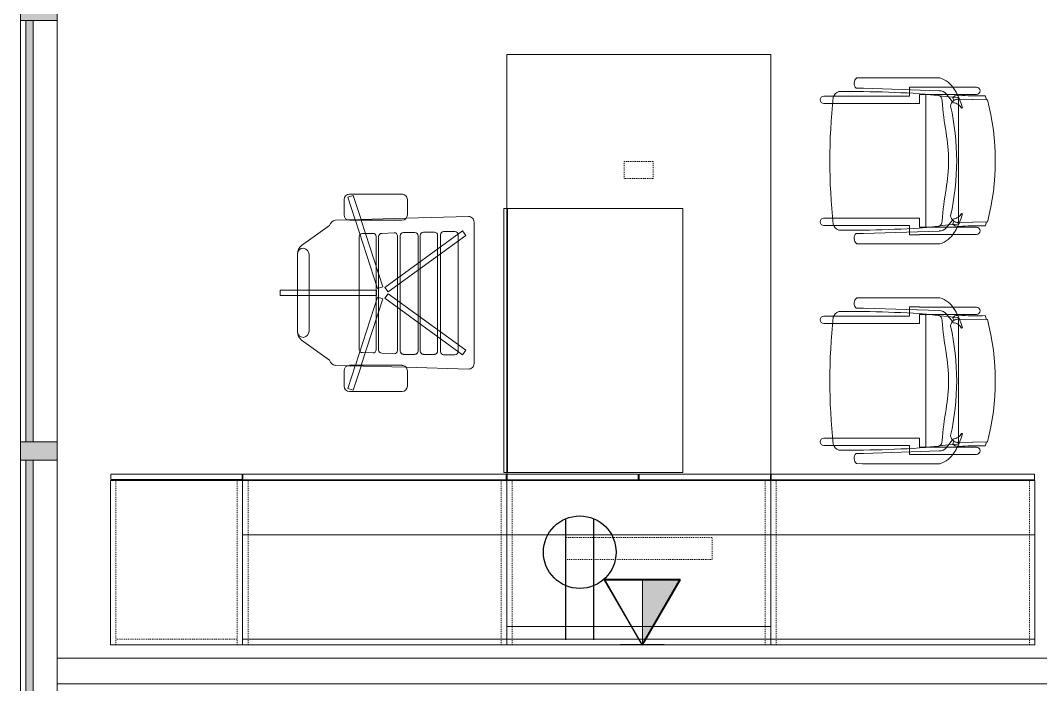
# Model space of a CAD drawing. Header units: inches. Extents: x 1180 to 3050, y -149 to 1363.
# Drawn here: x 1180.4 to 1319.5, y 962.9 to 1053.5 of the extents above; entities that cross this region are included whole.
import ezdxf

# ---------------------------------------------------------------- set-up
doc = ezdxf.new("R2010")
doc.units = ezdxf.units.IN
doc.header["$MEASUREMENT"] = 0
doc.linetypes.add('Dash', pattern=[0.25, 0.125, -0.125])
for name, color, linetype, lineweight in [('A-ANNO-NOTE', 131, 'Continuous', 30), ('A-GLAZ-CURT', 52, 'Continuous', 13), ('A-GLAZ-CWMG', 51, 'Continuous', 13), ('I-FURN', 30, 'Continuous', 9), ('I-FURN-PNLS', 30, 'Dash', 9), ('I-WALL', 2, 'Continuous', 13)]:
    doc.layers.add(name, color=color, linetype=linetype, lineweight=lineweight)

# ---------------------------------------------------------------- blocks, each defined once
blk = doc.blocks.new('System Panel - Glazed-6522019-FIRST FLOOR POWER _ SIGNAL')
at = {"layer": 'A-GLAZ-CURT', "lineweight": 9}
blk.add_hatch(color=7, dxfattribs=at).paths.add_polyline_path([(-28.75, 1.75), (-28.75, 0.75), (28.75, 0.75), (28.75, 1.75), (4.96, 1.75)], flags=0)
at = {"layer": 'A-GLAZ-CURT', "color": 8, "lineweight": 20}
for p, q in [((28.75, 1.75), (-28.75, 1.75)), ((-28.75, 1.75), (-28.75, 0.75)), ((28.75, 0.75), (28.75, 1.75)), ((-28.75, 0.75), (28.75, 0.75))]:
    blk.add_line(p, q, dxfattribs=at)
blk = doc.blocks.new('Rectangular Mullion - 2_5_ x 5_ rectangular-6520307-FIRST FLOOR POWER _ SIGNAL')
at = {"layer": 'A-GLAZ-CWMG', "lineweight": 9}
blk.add_hatch(color=7, dxfattribs=at).paths.add_polyline_path([(1.25, -2.5), (-1.25, -2.5), (-1.25, 2.5), (1.25, 2.5), (1.25, -1.75)], flags=0)
at = {"layer": 'A-GLAZ-CWMG', "color": 8, "lineweight": 20}
for p, q in [((-1.25, 2.5), (1.25, 2.5)), ((-1.25, -2.5), (-1.25, 2.5)), ((1.25, 2.5), (1.25, -2.5)), ((1.25, -2.5), (-1.25, -2.5))]:
    blk.add_line(p, q, dxfattribs=at)
blk = doc.blocks.new('Rectangular Mullion - 2_5_ x 5_ rectangular-V4-FIRST FLOOR POWER _ SIGNAL')
at = {"layer": 'A-GLAZ-CWMG', "lineweight": 9}
for p, q in [((1814.67, -144.25), (1872.17, -144.25)), ((1814.67, -149.25), (1872.17, -149.25))]:
    blk.add_line(p, q, dxfattribs=at)
blk = doc.blocks.new('Rectangular Mullion - 2_5_ x 5_ rectangular-V7-FIRST FLOOR POWER _ SIGNAL')
at = {"layer": 'A-GLAZ-CWMG', "lineweight": 9}
for p, q in [((1180.4, 993.5), (1180.4, 936)), ((1185.4, 993.5), (1185.4, 966.5)), ((1185.4, 963), (1185.4, 936))]:
    blk.add_line(p, q, dxfattribs=at)
blk = doc.blocks.new('F - EXECUTIVE DESK 2 - F - EXECUTIVE DESK 2-V90-FIRST FLOOR POWER _ SIGNAL')
at = {"layer": 'I-FURN'}
for p, q in [((47.63, 66.85), (47.63, 64.52)), ((48.38, 66.85), (47.63, 66.85)), ((48.38, 64.52), (48.38, 66.85)), ((41.56, 63.98), (38.81, 60.13)), ((53.31, 64.52), (42.69, 64.52)), ((53.27, 64.52), (42.73, 64.52)), ((47.63, 64.52), (47.63, 53.75)), ((48.38, 53.75), (48.38, 64.52)), ((57.19, 60.13), (54.44, 63.98)), ((42.87, 62.9), (53.13, 62.9)), ((38.11, 59.31), (38.06, 57.65)), ((57.94, 57.65), (57.89, 59.31)), ((34.54, 57.42), (34.54, 50.28)), ((34.95, 57.64), (34.71, 56.92)), ((38.04, 56.63), (34.95, 57.64)), ((37.36, 58.17), (35.28, 58.17)), ((38.06, 57.42), (37.84, 49.74)), ((38.06, 57.65), (38.06, 57.47)), ((38.11, 50.28), (38.11, 57.42)), ((57.9, 50.28), (57.9, 57.42)), ((57.94, 57.47), (57.94, 57.65)), ((58.16, 49.74), (57.94, 57.42)), ((61.06, 57.64), (57.96, 56.63)), ((58.64, 58.17), (60.72, 58.17)), ((61.29, 56.92), (61.06, 57.64)), ((61.47, 57.42), (61.47, 50.28)), ((34.71, 56.92), (38.01, 55.85)), ((38.01, 55.85), (38.11, 55.82)), ((38.11, 56.61), (38.04, 56.63)), ((38.11, 55.82), (47.17, 52.87)), ((47.41, 53.59), (38.15, 56.6)), ((39.8, 54.24), (39.84, 55.66)), ((39.8, 54.24), (39.84, 55.66)), ((40.28, 56.09), (55.63, 56.09)), ((40.28, 56.09), (55.63, 56.09)), ((57.85, 56.6), (48.6, 53.59)), ((48.83, 52.87), (57.9, 55.82)), ((56.07, 55.66), (56.11, 54.24)), ((56.11, 54.24), (56.07, 55.66)), ((57.96, 56.63), (57.9, 56.61)), ((57.9, 55.82), (57.99, 55.85)), ((57.99, 55.85), (61.29, 56.92)), ((39.76, 53.03), (39.68, 51.34)), ((39.68, 51.34), (39.76, 53.03)), ((55.67, 53.45), (40.2, 53.45)), ((55.67, 53.45), (40.2, 53.45)), ((55.67, 53.79), (40.24, 53.79)), ((40.24, 53.79), (55.67, 53.79)), ((47.17, 52.87), (47.41, 53.59)), ((47.63, 53.75), (48.38, 53.75)), ((48.6, 53.59), (48.83, 52.87)), ((56.19, 51.34), (56.11, 53.03)), ((56.19, 51.34), (56.11, 53.03)), ((47.26, 52.62), (39.56, 42.02)), ((40.16, 41.57), (47.86, 52.17)), ((47.86, 52.17), (47.26, 52.62)), ((48.74, 52.62), (48.14, 52.17)), ((48.14, 52.17), (55.84, 41.57)), ((56.44, 42.02), (48.74, 52.62)), ((39.61, 50.08), (39.61, 48.51)), ((39.61, 50.08), (39.61, 48.51)), ((55.78, 50.52), (40.06, 50.52)), ((55.78, 50.52), (40.06, 50.52)), ((40.12, 50.88), (55.75, 50.88)), ((40.12, 50.88), (55.75, 50.88)), ((56.22, 48.51), (56.22, 50.08)), ((56.22, 48.51), (56.22, 50.08)), ((35.28, 49.53), (37.36, 49.53)), ((37.84, 49.71), (37.6, 41.21)), ((58.4, 41.21), (58.16, 49.71)), ((60.72, 49.53), (58.64, 49.53)), ((39.61, 47.35), (39.61, 45.85)), ((39.61, 47.35), (39.61, 45.85)), ((40.06, 48.07), (55.78, 48.07)), ((40.06, 48.07), (55.78, 48.07)), ((55.82, 47.79), (40.06, 47.79)), ((55.82, 47.79), (40.06, 47.79)), ((56.26, 45.85), (56.26, 47.35)), ((56.26, 45.85), (56.26, 47.35)), ((39.55, 43.05), (39.55, 44.59)), ((39.55, 43.05), (39.55, 44.59)), ((39.99, 45.03), (55.9, 45.03)), ((39.99, 45.03), (55.9, 45.03)), ((40.06, 45.41), (55.82, 45.41)), ((40.06, 45.41), (55.82, 45.41)), ((56.35, 44.59), (56.35, 43.05)), ((56.35, 44.59), (56.35, 43.05)), ((39.56, 42.02), (40.16, 41.57)), ((55.91, 42.61), (39.99, 42.61)), ((55.91, 42.61), (39.99, 42.61)), ((55.84, 41.57), (56.44, 42.02)), ((38.35, 40.44), (57.65, 40.44)), ((59.5, 36.37), (23.5, 36.37)), ((23.5, 36), (23.5, 36.37)), ((23.5, 36.37), (23.5, 36.17)), ((23.5, 36), (23.5, 36.18)), ((23.5, 36.18), (23.5, 36.13)), ((59.5, 36.17), (59.5, 36.37)), ((59.5, 36.37), (59.5, 36)), ((59.5, 36.13), (59.5, 36.18)), ((59.5, 36.18), (59.5, 36.17)), ((59.5, 36.17), (59.5, 36.1)), ((23.5, 36.1), (23.5, 36)), ((23.5, 36.08), (23.5, 36.02)), ((23.5, 36), (23.5, 35.87)), ((23.5, 35.87), (23.5, 36)), ((23.5, 35.93), (23.5, 35.99)), ((23.5, 35.99), (23.5, 35.87)), ((23.5, 35.87), (23.5, 35.93)), ((23.5, 12), (23.5, 35.87)), ((23.5, 35.87), (59.5, 35.87)), ((23.5, 35.87), (59.5, 35.87)), ((23.5, 35.86), (23.5, 12)), ((59.5, 36), (59.5, 36.1)), ((59.5, 36.1), (59.5, 36)), ((59.5, 36.02), (59.5, 36.08)), ((59.5, 36), (59.5, 35.87)), ((59.5, 35.94), (59.5, 36)), ((59.5, 35.87), (59.5, 35.99)), ((59.5, 35.99), (59.5, 35.93)), ((59.5, 35.87), (59.5, 35.94)), ((59.5, 35.93), (59.5, 35.87)), ((59.5, 35.87), (59.5, 12)), ((59.5, 12), (59.5, 35.86)), ((59.5, 12), (23.5, 12)), ((59.5, 12), (23.5, 12))]:
    blk.add_line(p, q, dxfattribs=at)
for centre, radius, start, end in [((42.72, 63.02), 1.5, 91.3656, 140.4552), ((42.73, 63.71), 0.819, 90, 180), ((53.27, 63.71), 0.819, 0, 90), ((53.28, 63.02), 1.5, 39.5448, 88.6344), ((42.87, 63.87), 0.972, 190, 270), ((53.13, 63.87), 0.972, 270, 350), ((38.97, 59.29), 0.861, 100.7088, 178.3747), ((57.03, 59.29), 0.861, 1.6253, 79.2912), ((35.28, 57.42), 0.746, 90, 180), ((37.36, 57.42), 0.746, 0, 90), ((58.64, 57.42), 0.746, 90, 180), ((60.72, 57.42), 0.746, 360, 90), ((35.28, 50.28), 0.746, 180, 270), ((37.36, 50.28), 0.746, 270, 0), ((58.64, 50.28), 0.746, 180, 270), ((60.72, 50.28), 0.746, 270, 0), ((38.35, 41.19), 0.75, 178.3747, 270), ((57.65, 41.19), 0.75, 270, 1.6253)]:
    blk.add_arc(centre, radius, start, end, dxfattribs=at)
for centre, major_axis, ratio, start_param, end_param in [((40.28, 55.65), (0.441, 0), 0.99965, 1.570796, 3.116145), ((40.28, 55.65), (0.441, 0), 0.99965, 1.570796, 3.116145), ((55.63, 55.65), (0.441, 0), 0.99965, 0.025448, 1.570796), ((55.63, 55.65), (0.441, 0), 0.99965, 0.025448, 1.570796), ((40.24, 54.23), (0.441, 0), 0.99965, 3.116145, 4.712389), ((40.24, 54.23), (0.441, 0), 0.99965, 3.116145, 4.712389), ((55.67, 54.23), (0.441, 0), 0.99965, 4.712389, 6.308633), ((55.67, 54.23), (0.441, 0), 0.99965, 4.712389, 6.308633), ((40.2, 53.01), (0.441, 0), 0.998574, 1.570796, 3.092009), ((40.2, 53.01), (0.441, 0), 0.998574, 1.570796, 3.092009), ((55.67, 53.01), (0.441, 0), 0.998574, 0.049584, 1.570796), ((55.67, 53.01), (0.441, 0), 0.998574, 0.049584, 1.570796), ((40.06, 50.08), (0.441, 0), 0.999403, 1.570796, 3.141593), ((40.06, 50.08), (0.441, 0), 0.999403, 1.570796, 3.141593), ((40.12, 51.32), (0.441, 0), 0.998574, 3.092009, 4.712389), ((40.12, 51.32), (0.441, 0), 0.998574, 3.092009, 4.712389), ((55.75, 51.32), (0.441, 0), 0.998574, 4.712389, 6.332769), ((55.75, 51.32), (0.441, 0), 0.998574, 4.712389, 6.332769), ((55.78, 50.08), (0.441, 0), 0.999403, 0, 1.570796), ((55.78, 50.08), (0.441, 0), 0.999403, 0, 1.570796), ((40.06, 48.51), (0.441, 0), 0.999403, 3.141593, 4.712389), ((40.06, 48.51), (0.441, 0), 0.999403, 3.141593, 4.712389), ((40.06, 47.35), (0.441, 0), 0.999591, 1.570796, 3.141593), ((40.06, 47.35), (0.441, 0), 0.999591, 1.570796, 3.141593), ((55.78, 48.51), (0.441, 0), 0.999403, 4.712389, 6.283185), ((55.78, 48.51), (0.441, 0), 0.999403, 4.712389, 6.283185), ((55.82, 47.35), (0.441, 0), 0.999591, 0, 1.570796), ((55.82, 47.35), (0.441, 0), 0.999591, 0, 1.570796), ((39.99, 44.59), (0.441, 0), 0.994522, 1.570796, 3.141593), ((39.99, 44.59), (0.441, 0), 0.994522, 1.570796, 3.141593), ((40.06, 45.85), (0.441, 0), 0.999591, 3.141593, 4.712389), ((40.06, 45.85), (0.441, 0), 0.999591, 3.141593, 4.712389), ((55.82, 45.85), (0.441, 0), 0.999591, 4.712389, 6.283185), ((55.82, 45.85), (0.441, 0), 0.999591, 4.712389, 6.283185), ((55.9, 44.59), (0.442, 0), 0.994522, 0, 1.570796), ((55.9, 44.59), (0.442, 0), 0.994522, 0, 1.570796), ((39.99, 43.05), (0.441, 0), 0.994522, 3.141593, 4.712389), ((39.99, 43.05), (0.441, 0), 0.994522, 3.141593, 4.712389), ((55.91, 43.05), (0.441, 0), 0.994522, 4.712389, 6.283185), ((55.91, 43.05), (-0.441, 0), 0.994522, 1.570796, 3.141593)]:
    blk.add_ellipse(centre, major_axis=major_axis, ratio=ratio, start_param=start_param, end_param=end_param, dxfattribs=at)
at = {"layer": 'I-FURN-PNLS', "linetype": 'Continuous'}
for p, q in [((0, 90), (0, 72)), ((22.38, 90), (0, 90)), ((22.38, 72), (22.38, 90)), ((22.53, 89.94), (23.28, 89.94)), ((22.53, 72.06), (22.53, 89.94)), ((23.28, 89.94), (23.28, 72.06)), ((0, 72), (0, 0)), ((15, 72), (0, 72)), ((0, 72), (0, 0)), ((0.75, 72), (0, 72)), ((0.75, 72), (0, 72)), ((0, 72), (0, 0)), ((0, 72), (0, 0)), ((0.75, 72), (0, 72)), ((0, 72), (22.38, 72)), ((0, 72), (0, 36)), ((0.75, 72), (0, 72)), ((0.75, 0), (0.75, 72)), ((0.75, 0), (0.75, 72)), ((0.75, 0), (0.75, 72)), ((15, 72), (0.75, 72)), ((15, 72), (0.75, 72)), ((15, 0), (15, 72)), ((22.38, 72), (15, 72)), ((22.38, 72), (15, 72)), ((22.38, 36), (22.38, 72)), ((22.38, 36), (22.38, 72)), ((22.5, 71.94), (22.5, 36.06)), ((23.25, 71.94), (22.5, 71.94)), ((23.28, 72.06), (22.53, 72.06)), ((23.25, 36.06), (23.25, 71.94)), ((59.5, 36.37), (23.5, 36.37)), ((23.5, 36.37), (23.5, 12)), ((59.5, 12), (59.5, 36.37)), ((0, 36), (0.75, 36)), ((0, 36), (0, 0)), ((0.75, 36), (0, 36)), ((0.75, 36), (2.5, 36)), ((2.5, 36), (0.75, 36)), ((15, 36), (2.5, 36)), ((2.5, 36), (2.5, 0)), ((2.5, 36), (15, 36)), ((15, 36), (2.5, 36)), ((80.5, 36), (15, 36)), ((15, 36), (22.38, 36)), ((22.38, 36), (15, 36)), ((22.38, 0), (22.38, 36)), ((22.38, 0), (22.38, 36)), ((22.5, 36.06), (23.25, 36.06)), ((23.25, 35.94), (22.5, 35.94)), ((22.5, 35.94), (22.5, 18.06)), ((23.25, 18.06), (23.25, 35.94)), ((80.5, 0), (80.5, 36)), ((22.5, 18.06), (23.25, 18.06)), ((22.5, 17.94), (23.25, 17.94)), ((22.5, 0.06), (22.5, 17.94)), ((23.25, 17.94), (23.25, 0.06)), ((23.5, 12), (59.5, 12)), ((0, 0), (15, 0)), ((0, 0), (0.75, 0)), ((0.75, 0), (2.5, 0)), ((2.5, 0), (15, 0)), ((15, 0), (22.38, 0)), ((23.25, 0.06), (22.5, 0.06)), ((0, 0), (0.75, 0)), ((0, 0), (0.75, 0)), ((0, 0), (0, -36)), ((0, 0), (0.75, 0)), ((0, -36), (0, 0)), ((0, 0), (0, -36)), ((15, 0), (0, 0)), ((0.75, 0), (2.5, 0)), ((0.75, -36), (0.75, 0)), ((2.5, 0), (15, 0)), ((2.5, 0), (15, 0)), ((15, 0), (80.5, 0)), ((15, 0), (22.38, 0)), ((15, -36), (15, 0)), ((22.38, -36), (22.38, 0)), ((22.38, 0), (22.38, -36)), ((22.5, -0.06), (23.25, -0.06)), ((22.5, -35.94), (22.5, -0.06)), ((23.25, -0.06), (23.25, -35.94)), ((0, -36), (15, -36)), ((15, -36), (0, -36)), ((0, -36), (15, -36)), ((15, -36), (22.38, -36)), ((22.38, -36), (15, -36)), ((23.25, -35.94), (22.5, -35.94))]:
    blk.add_line(p, q, dxfattribs=at)
at = {"layer": 'I-FURN-PNLS'}
for p, q in [((0, 89.25), (22.38, 89.25)), ((0.75, 72.75), (0.75, 89.25)), ((22.53, 89.94), (22.53, 72.06)), ((0, 72.75), (22.38, 72.75)), ((0, 0), (0, 72)), ((0, 36), (0, 72)), ((0, 71.25), (0.75, 71.25)), ((0.75, 71.25), (15, 71.25)), ((15, 71.25), (22.38, 71.25)), ((22.38, 36), (22.38, 72)), ((22.5, 36.06), (22.5, 71.94)), ((0, 36.75), (0.75, 36.75)), ((0.75, 36.75), (15, 36.75)), ((15, 36.75), (22.38, 36.75)), ((0, 0), (0, 36)), ((0, 35.25), (0.75, 35.25)), ((0.75, 35.25), (2.5, 35.25)), ((2.5, 35.25), (15, 35.25)), ((15, 35.25), (22.38, 35.25)), ((22.38, 0), (22.38, 36)), ((22.5, 18.06), (22.5, 35.94)), ((11.63, 28), (11.63, 8)), ((14.63, 28), (11.63, 28)), ((14.63, 8), (14.63, 28)), ((63.57, 19.97), (65.93, 19.97)), ((63.57, 16.03), (63.57, 19.97)), ((65.93, 19.97), (65.93, 16.03)), ((22.5, 17.94), (22.5, 0.06)), ((65.93, 16.03), (63.57, 16.03)), ((11.63, 8), (14.63, 8)), ((0, 0.75), (0.75, 0.75)), ((0.75, 0.75), (2.5, 0.75)), ((2.5, 0.75), (15, 0.75)), ((15, 0.75), (22.38, 0.75)), ((22.38, 0), (22.38, -36)), ((0, 0), (0, -36)), ((0, -0.75), (15, -0.75)), ((15, -0.75), (22.38, -0.75)), ((22.5, -0.06), (22.5, -35.94)), ((0, -35.25), (15, -35.25)), ((15, -35.25), (22.38, -35.25))]:
    blk.add_line(p, q, dxfattribs=at)
blk = doc.blocks.new('F-Haworth_Chair_X99-Seminar - X99 Seminar Chair with Glides-V91-FIRST FLOOR POWER _ SIGNAL')
at = {"layer": 'I-FURN'}
for p, q in [((-8.82, 9.44), (-8.82, 10.78)), ((-7.83, 10.78), (-7.83, 9.57)), ((7.83, 9.57), (7.83, 10.78)), ((8.82, 10.78), (8.82, 9.44)), ((-8.82, -0.89), (-8.82, 9.44)), ((-7.83, 9.57), (-7.83, -2.27)), ((7.83, -2.27), (7.83, 9.57)), ((8.82, 9.44), (8.82, -0.89)), ((-11.32, 5.48), (-11.3, 6.32)), ((-9.92, 6.36), (-9.92, 5.36)), ((9.92, 5.36), (9.92, 6.36)), ((11.3, 6.32), (11.32, 5.48)), ((-11.32, -5.06), (-11.32, 5.48)), ((-9.92, 5.36), (-9.57, -4.97)), ((9.57, -4.97), (9.92, 5.36)), ((11.32, 5.48), (11.32, -5.06)), ((-10.07, -0.89), (-9.71, -0.89)), ((-10.07, -2.27), (-10.07, -0.89)), ((-9.71, -0.89), (-9.2, -0.89)), ((-9.2, -0.89), (-8.82, -0.89)), ((8.82, -0.89), (9.2, -0.89)), ((9.2, -0.89), (9.71, -0.89)), ((9.71, -0.89), (10.07, -0.89)), ((10.07, -0.89), (10.07, -2.27)), ((-10.04, -2.27), (-10.07, -2.27)), ((-10.04, -4.99), (-10.04, -2.27)), ((-9.04, -2.27), (-9.04, -3.12)), ((-7.83, -2.27), (-9.04, -2.27)), ((9.04, -2.27), (7.83, -2.27)), ((9.04, -3.12), (9.04, -2.27)), ((10.04, -2.27), (10.04, -4.99)), ((10.07, -2.27), (10.04, -2.27)), ((-9.07, -3.12), (9.07, -3.12)), ((-9.07, -3.2), (-9.07, -3.12)), ((-8.9, -4.8), (-9.07, -3.2)), ((-9.04, -3.12), (-9.04, -3.43)), ((-9.04, -3.43), (-9.04, -3.62)), ((-9.04, -3.62), (-9.04, -5.99)), ((9.07, -3.2), (8.9, -4.8)), ((9.04, -3.43), (9.04, -3.12)), ((9.04, -3.62), (9.04, -3.43)), ((9.04, -5.99), (9.04, -3.62)), ((9.07, -3.12), (9.07, -3.2)), ((-10.04, -6.81), (-10.04, -5)), ((-8.88, -4.99), (-8.89, -4.91)), ((-8.75, -6.22), (-8.88, -4.99)), ((8.88, -4.99), (8.75, -6.22)), ((8.89, -4.91), (8.88, -4.99)), ((10.04, -5), (10.04, -6.81)), ((-10.04, -10.02), (-10.04, -6.81)), ((-9.13, -5.92), (-8.07, -6.77)), ((-9.04, -5.99), (-9.04, -7.4)), ((-8.68, -6.87), (-8.75, -6.22)), ((-8.62, -7.42), (-8.68, -6.87)), ((-8.61, -6.81), (-8.23, -6.95)), ((-8.03, -6.81), (-7.95, -6.87)), ((7.95, -6.87), (8.03, -6.81)), ((8.07, -6.77), (9.13, -5.92)), ((8.23, -6.95), (8.61, -6.81)), ((8.68, -6.87), (8.62, -7.42)), ((8.75, -6.22), (8.68, -6.87)), ((9.04, -7.4), (9.04, -5.99)), ((10.04, -6.81), (10.04, -10.02)), ((-9.04, -7.4), (-9.04, -10.02)), ((-8.6, -7.6), (-8.62, -7.43)), ((-8.49, -7.6), (-8.56, -7.6)), ((-8.42, -7.57), (-8.34, -11.37)), ((-8.34, -11.52), (-8.42, -7.57)), ((-7.65, -7.6), (-8.4, -7.6)), ((7.65, -7.6), (-7.65, -7.6)), ((-7.18, -7.99), (-7.21, -8.13)), ((7.21, -8.13), (7.18, -7.99)), ((8.4, -7.6), (7.65, -7.6)), ((8.34, -11.37), (8.42, -7.57)), ((8.42, -7.57), (8.34, -11.52)), ((8.56, -7.6), (8.49, -7.6)), ((8.62, -7.43), (8.6, -7.6)), ((9.04, -10.02), (9.04, -7.4))]:
    blk.add_line(p, q, dxfattribs=at)
for centre, radius, start, end in [((-8.32, 10.78), 0.495, 0, 180), ((8.32, 10.78), 0.495, 0, 180), ((0, -75.01), 84.96, 84.1475, 95.8525), ((-8.21, 8.28), 1.31, 110.0433, 159.9567), ((144.06, 7.32), 153.52, 179.4749, 184.5213), ((8.21, 8.28), 1.31, 20.0433, 69.9567), ((-144.06, 7.32), 153.52, 355.4787, 0.5251), ((-10.58, 5.68), 0.956, 45.8901, 138.1099), ((10.58, 5.68), 0.956, 41.8901, 134.1099), ((-7.87, -3.92), 3.63, 198.1789, 238.0478), ((-8.18, -4.9), 1.39, 182.8013, 227.1078), ((-8.24, -4.59), 0.763, 194.2338, 275.7662), ((-11.32, -48.08), 42.84, 79.9767, 85.7699), ((11.32, -48.08), 42.84, 94.2301, 100.0233), ((8.24, -4.59), 0.763, 264.2338, 345.7662), ((8.18, -4.9), 1.39, 312.8922, 357.1987), ((7.87, -3.92), 3.63, 301.9522, 341.8211), ((-8.28, -7.33), 0.613, 122.5427, 170.0936), ((-7.37, -7.55), 1.05, 95.9554, 181.1786), ((-7.37, -7.55), 1.05, 145.2002, 181.1786), ((-6.55, -6.76), 1.38, 185.0878, 212.4248), ((0, 26.49), 33.83, 257.2285, 282.7715), ((0, 15.97), 22.19, 259.9767, 280.0233), ((7.37, -7.55), 1.05, 358.8214, 84.0446), ((6.55, -6.76), 1.38, 327.5752, 354.9122), ((7.37, -7.55), 1.05, 358.8214, 34.7998), ((8.28, -7.33), 0.613, 9.9064, 57.4573), ((-4.71, 1.15), 9.61, 238.0478, 243.9964), ((-5.2, -7.86), 3.74, 170.0936, 184.0143), ((-36.06, -10.03), 27.2, 357.4882, 4.0143), ((-4.71, 1.15), 9.61, 243.9964, 246.4906), ((-4.71, 1.15), 9.61, 246.6393, 247.073), ((-4.71, 1.15), 9.61, 247.2631, 254.9334), ((-6.55, -6.76), 1.38, 214.0187, 242.9497), ((6.55, -6.76), 1.38, 297.0503, 325.9813), ((4.71, 1.15), 9.61, 285.0666, 292.7369), ((4.71, 1.15), 9.61, 292.927, 293.3607), ((4.71, 1.15), 9.61, 293.5094, 296.0036), ((36.06, -10.03), 27.2, 175.9857, 182.5118), ((5.2, -7.86), 3.74, 355.9857, 9.9064), ((4.71, 1.15), 9.61, 296.0036, 301.9522), ((-9.54, -10.02), 0.498, 180, 0), ((9.54, -10.02), 0.498, 180, 0), ((0, 20.73), 33.17, 254.4478, 255.4234), ((0, 20.29), 32.89, 255.304, 284.6925), ((0, 20.73), 33.17, 284.5766, 285.5522)]:
    blk.add_arc(centre, radius, start, end, dxfattribs=at)
blk = doc.blocks.new('F-Haworth_Chair_X99-Seminar - X99 Seminar Chair with Glides-V92-FIRST FLOOR POWER _ SIGNAL')
at = {"layer": 'I-FURN'}
for p, q in [((-8.82, 9.44), (-8.82, 10.78)), ((-7.83, 10.78), (-7.83, 9.57)), ((7.83, 9.57), (7.83, 10.78)), ((8.82, 10.78), (8.82, 9.44)), ((-8.82, -0.89), (-8.82, 9.44)), ((-7.83, 9.57), (-7.83, -2.27)), ((7.83, -2.27), (7.83, 9.57)), ((8.82, 9.44), (8.82, -0.89)), ((-11.32, 5.48), (-11.3, 6.32)), ((-9.92, 6.36), (-9.92, 5.36)), ((9.92, 5.36), (9.92, 6.36)), ((11.3, 6.32), (11.32, 5.48)), ((-11.32, -5.06), (-11.32, 5.48)), ((-9.92, 5.36), (-9.57, -4.97)), ((9.57, -4.97), (9.92, 5.36)), ((11.32, 5.48), (11.32, -5.06)), ((-10.07, -0.89), (-9.71, -0.89)), ((-10.07, -2.27), (-10.07, -0.89)), ((-9.71, -0.89), (-9.2, -0.89)), ((-9.2, -0.89), (-8.82, -0.89)), ((8.82, -0.89), (9.2, -0.89)), ((9.2, -0.89), (9.71, -0.89)), ((9.71, -0.89), (10.07, -0.89)), ((10.07, -0.89), (10.07, -2.27)), ((-10.04, -2.27), (-10.07, -2.27)), ((-10.04, -4.99), (-10.04, -2.27)), ((-9.04, -2.27), (-9.04, -3.12)), ((-7.83, -2.27), (-9.04, -2.27)), ((9.04, -2.27), (7.83, -2.27)), ((9.04, -3.12), (9.04, -2.27)), ((10.04, -2.27), (10.04, -4.99)), ((10.07, -2.27), (10.04, -2.27)), ((-9.07, -3.12), (9.07, -3.12)), ((-9.07, -3.2), (-9.07, -3.12)), ((-8.9, -4.8), (-9.07, -3.2)), ((-9.04, -3.12), (-9.04, -3.43)), ((-9.04, -3.43), (-9.04, -3.62)), ((-9.04, -3.62), (-9.04, -5.99)), ((9.07, -3.2), (8.9, -4.8)), ((9.04, -3.43), (9.04, -3.12)), ((9.04, -3.62), (9.04, -3.43)), ((9.04, -5.99), (9.04, -3.62)), ((9.07, -3.12), (9.07, -3.2)), ((-10.04, -6.81), (-10.04, -5)), ((-8.88, -4.99), (-8.89, -4.91)), ((-8.75, -6.22), (-8.88, -4.99)), ((8.88, -4.99), (8.75, -6.22)), ((8.89, -4.91), (8.88, -4.99)), ((10.04, -5), (10.04, -6.81)), ((-10.04, -10.02), (-10.04, -6.81)), ((-9.13, -5.92), (-8.07, -6.77)), ((-9.04, -5.99), (-9.04, -7.4)), ((-8.68, -6.87), (-8.75, -6.22)), ((-8.62, -7.42), (-8.68, -6.87)), ((-8.61, -6.81), (-8.23, -6.95)), ((-8.03, -6.81), (-7.95, -6.87)), ((7.95, -6.87), (8.03, -6.81)), ((8.07, -6.77), (9.13, -5.92)), ((8.23, -6.95), (8.61, -6.81)), ((8.68, -6.87), (8.62, -7.42)), ((8.75, -6.22), (8.68, -6.87)), ((9.04, -7.4), (9.04, -5.99)), ((10.04, -6.81), (10.04, -10.02)), ((-9.04, -7.4), (-9.04, -10.02)), ((-8.6, -7.6), (-8.62, -7.43)), ((-8.59, -7.6), (-8.6, -7.6)), ((-8.49, -7.6), (-8.56, -7.6)), ((-8.42, -7.57), (-8.34, -11.37)), ((-8.34, -11.52), (-8.42, -7.57)), ((-7.65, -7.6), (-8.4, -7.6)), ((7.65, -7.6), (-7.65, -7.6)), ((-7.18, -7.99), (-7.21, -8.13)), ((7.21, -8.13), (7.18, -7.99)), ((8.4, -7.6), (7.65, -7.6)), ((8.34, -11.37), (8.42, -7.57)), ((8.42, -7.57), (8.34, -11.52)), ((8.56, -7.6), (8.49, -7.6)), ((8.62, -7.43), (8.6, -7.6)), ((9.04, -10.02), (9.04, -7.4))]:
    blk.add_line(p, q, dxfattribs=at)
for centre, radius, start, end in [((-8.32, 10.78), 0.495, 0, 180), ((8.32, 10.78), 0.495, 0, 180), ((0, -75.01), 84.96, 84.1475, 95.8525), ((-8.21, 8.28), 1.31, 110.0433, 159.9567), ((144.06, 7.32), 153.52, 179.4749, 184.5213), ((8.21, 8.28), 1.31, 20.0433, 69.9567), ((-144.06, 7.32), 153.52, 355.4787, 0.5251), ((-10.58, 5.68), 0.956, 45.8901, 138.1099), ((10.58, 5.68), 0.956, 41.8901, 134.1099), ((-7.87, -3.92), 3.63, 198.1789, 238.0478), ((-8.18, -4.9), 1.39, 182.8013, 227.1078), ((-8.24, -4.59), 0.763, 194.2338, 275.7662), ((-11.32, -48.08), 42.84, 79.9767, 85.7699), ((11.32, -48.08), 42.84, 94.2301, 100.0233), ((8.24, -4.59), 0.763, 264.2338, 345.7662), ((8.18, -4.9), 1.39, 312.8922, 357.1987), ((7.87, -3.92), 3.63, 301.9522, 341.8211), ((-8.28, -7.33), 0.613, 122.5427, 170.0936), ((-7.37, -7.55), 1.05, 95.9554, 181.1786), ((-7.37, -7.55), 1.05, 145.2002, 181.1786), ((-6.55, -6.76), 1.38, 185.0878, 212.4248), ((0, 26.49), 33.83, 257.2285, 282.7715), ((0, 15.97), 22.19, 259.9767, 280.0233), ((7.37, -7.55), 1.05, 358.8214, 84.0446), ((6.55, -6.76), 1.38, 327.5752, 354.9122), ((7.37, -7.55), 1.05, 358.8214, 34.7998), ((8.28, -7.33), 0.613, 9.9064, 57.4573), ((-4.71, 1.15), 9.61, 238.0478, 243.9964), ((-5.2, -7.86), 3.74, 170.0936, 184.0143), ((-36.06, -10.03), 27.2, 357.4882, 4.0143), ((-4.71, 1.15), 9.61, 243.9964, 246.4906), ((-4.71, 1.15), 9.61, 246.6393, 247.073), ((-4.71, 1.15), 9.61, 247.2631, 254.9334), ((-6.55, -6.76), 1.38, 214.0187, 242.9497), ((6.55, -6.76), 1.38, 297.0503, 325.9813), ((4.71, 1.15), 9.61, 285.0666, 292.7369), ((4.71, 1.15), 9.61, 292.927, 293.3607), ((4.71, 1.15), 9.61, 293.5094, 296.0036), ((36.06, -10.03), 27.2, 175.9857, 182.5118), ((5.2, -7.86), 3.74, 355.9857, 9.9064), ((4.71, 1.15), 9.61, 296.0036, 301.9522), ((-9.54, -10.02), 0.498, 180, 0), ((9.54, -10.02), 0.498, 180, 0), ((0, 20.73), 33.17, 254.4478, 255.4234), ((0, 20.29), 32.89, 255.304, 284.6925), ((0, 20.73), 33.17, 284.5766, 285.5522)]:
    blk.add_arc(centre, radius, start, end, dxfattribs=at)

msp = doc.modelspace()

# ---------------------------------------------------------------- hatches: boundary and pattern name
at = {"layer": 'A-ANNO-NOTE', "lineweight": 9}
msp.add_hatch(color=256, dxfattribs=at).paths.add_polyline_path([(1265.19, 968.27), (1270.35, 977.2), (1265.19, 977.2), (1265.19, 969.69)], flags=0)

# ---------------------------------------------------------------- linework, layer by layer
at = {"layer": 'A-ANNO-NOTE'}
for p, q in [((1254.73, 968.99), (1254.73, 985.52)), ((1254.73, 968.99), (1254.73, 985.52)), ((1258.56, 968.99), (1258.56, 985.52)), ((1265.15, 968.34), (1260, 977.27)), ((1260, 977.27), (1270.31, 977.27)), ((1265.19, 968.27), (1260.03, 977.2)), ((1260.03, 977.2), (1270.35, 977.2)), ((1265.15, 968.34), (1270.31, 977.27)), ((1265.19, 968.27), (1270.35, 977.2)), ((1268.15, 968.34), (1262.15, 968.34))]:
    msp.add_line(p, q, dxfattribs=at)
at = {"layer": 'A-ANNO-NOTE', "lineweight": 9}
for p, q in [((1265.19, 968.27), (1270.35, 977.2)), ((1270.35, 977.2), (1265.19, 977.2)), ((1265.19, 977.2), (1265.19, 968.27))]:
    msp.add_line(p, q, dxfattribs=at)
at = {"layer": 'A-ANNO-NOTE'}
msp.add_circle((1256.64, 980.96), 4.95, dxfattribs=at)
at = {"layer": 'I-WALL'}
for p, q in [((1387.65, 966.5), (1185.4, 966.5)), ((1185.4, 966.5), (1185.4, 963)), ((1185.4, 963), (1387.4, 963))]:
    msp.add_line(p, q, dxfattribs=at)

# ---------------------------------------------------------------- block references
at = {"layer": 'A-GLAZ-CURT', "lineweight": 9, "rotation": 89.99999999999991}
for p in [(1182.9, 1024.75), (1182.9, 964.75)]:
    msp.add_blockref('System Panel - Glazed-6522019-FIRST FLOOR POWER _ SIGNAL', p, dxfattribs=at)
at = {"layer": 'A-GLAZ-CWMG', "lineweight": 9, "extrusion": (0, 0, -1), "rotation": 90.0000000000001}
for p in [(-1182.9, 1054.75), (-1182.9, 994.75)]:
    msp.add_blockref('Rectangular Mullion - 2_5_ x 5_ rectangular-6520307-FIRST FLOOR POWER _ SIGNAL', p, dxfattribs=at)
at = {"layer": 'A-GLAZ-CWMG', "lineweight": 9, "rotation": 270.0000000000002}
msp.add_blockref('Rectangular Mullion - 2_5_ x 5_ rectangular-V4-FIRST FLOOR POWER _ SIGNAL', (1329.66, 2868.17), dxfattribs=at)
at = {"layer": 'A-GLAZ-CWMG', "lineweight": 9}
msp.add_blockref('Rectangular Mullion - 2_5_ x 5_ rectangular-V7-FIRST FLOOR POWER _ SIGNAL', (0, 0), dxfattribs=at)
at = {"layer": 'I-FURN'}
for name, p, rotation in [('F - EXECUTIVE DESK 2 - F - EXECUTIVE DESK 2-V90-FIRST FLOOR POWER _ SIGNAL', (1282.68, 968.34), 90.00000000000006), ('F-Haworth_Chair_X99-Seminar - X99 Seminar Chair with Glides-V91-FIRST FLOOR POWER _ SIGNAL', (1300.68, 1034.34), 90.00000000000006), ('F-Haworth_Chair_X99-Seminar - X99 Seminar Chair with Glides-V92-FIRST FLOOR POWER _ SIGNAL', (1300.68, 1004.34), 90.00000000000004)]:
    msp.add_blockref(name, p, dxfattribs=dict(at, rotation=rotation))

doc.saveas('drawing.dxf')
